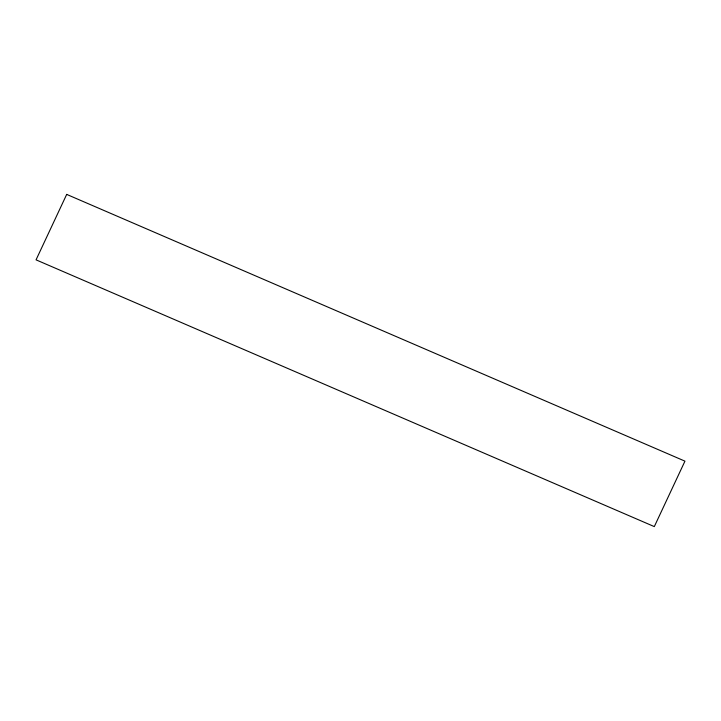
<?xml version="1.0" encoding="UTF-8"?>
<svg xmlns="http://www.w3.org/2000/svg" width="721" height="721" viewBox="0 0 721 721"><rect width="100%" height="100%" fill="white"/><g stroke="black" fill="none" stroke-linecap="round" stroke-linejoin="round"><path stroke-width="1.08" d="M66.692 194.4L36.05 259.848L654.308 526.6L684.95 461.152L66.692 194.4"/></g></svg>
